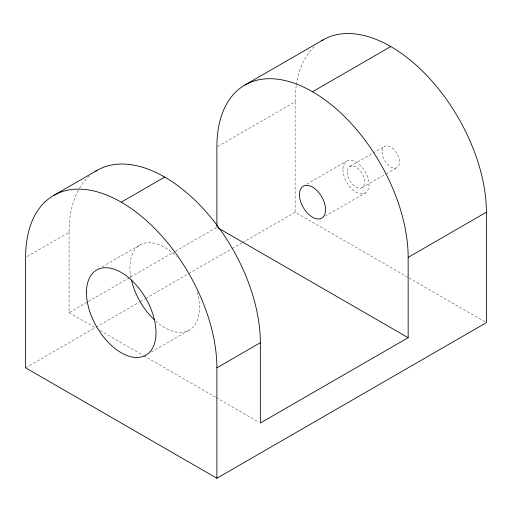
<?xml version="1.0" encoding="UTF-8"?>
<svg xmlns="http://www.w3.org/2000/svg" width="512" height="512" viewBox="0 0 512 512"><rect width="100%" height="100%" fill="white"/><g stroke="black" fill="none" stroke-linecap="round" stroke-linejoin="round"><path stroke-width="0.38" stroke-dasharray="2.56 1.92" d="M26.982 256.589L69.069 232.288A135.251 78.086 60 0 1 79.04 188.947M217.568 146.554L295.123 101.779A135.251 78.086 60 0 1 296.256 85.478M102.17 266.822L140.115 244.909M69.069 232.288L69.069 312.602L87.718 301.837M88.41 301.44L129.85 277.51M130.541 277.114L174.746 251.597M175.437 251.194L216.877 227.27M306.739 184.205L346.765 161.101M349.837 166.426L372.339 153.434M373.024 153.037L384.614 146.349M25.6 367.821L95.398 327.52M96.09 327.123L139.629 301.984M140.32 301.587L145.158 298.797M145.85 298.394L188.006 274.054M188.698 273.658L231.546 248.922M232.237 248.518L241.914 242.931M242.605 242.534L295.123 212.211L408.371 277.594M362.131 187.718L385.318 174.336M385.997 173.939L396.909 167.642M325.184 216.154L365.21 193.043M151.347 352.006L189.299 330.099M409.062 277.99L486.4 322.643M69.069 312.602L96 328.154M100.147 330.547L142.957 355.264M143.648 355.661L215.462 397.12M216.154 397.523L258.963 422.24M295.123 101.779L295.123 212.211M79.43 188.282A135.251 78.086 60 0 1 89.427 175.93M197.261 292.16A49.184 28.397 60 0 1 190.477 329.35A49.184 28.397 60 0 1 155.706 321.094M130.957 277.69A49.184 28.397 60 0 1 141.382 244.256A49.184 28.397 60 0 1 176.416 256.448M296.378 84.704A135.251 78.086 60 0 1 314.886 45.958M347.29 172.051A12.294 7.098 60 0 0 360.333 188.275A12.294 7.098 60 0 0 360.333 170.886A12.294 7.098 60 0 0 347.29 172.051M382.067 151.974A12.294 7.098 60 0 0 395.11 168.198A12.294 7.098 60 0 0 395.11 150.81A12.294 7.098 60 0 0 382.067 151.974M342.944 169.542A18.445 10.65 60 0 0 362.509 193.882A18.445 10.65 60 0 0 362.509 167.795A18.445 10.65 60 0 0 342.944 169.542"/><path stroke-width="0.77" d="M53.613 195.469L97.082 170.374M244.89 85.037L323.136 39.859M321.798 40.666A135.251 78.086 60 0 1 426.477 75.168A135.251 78.086 60 0 1 486.4 212.211L486.4 322.643L216.877 478.253L25.6 367.821L25.6 257.389A135.251 78.086 60 0 1 121.235 202.17L164.71 177.069M216.877 226.477L216.877 146.957A135.251 78.086 60 0 1 312.512 91.738L390.765 46.56M216.877 478.253L216.877 367.821L260.346 342.72A135.251 78.086 60 0 0 199.981 205.216A135.251 78.086 60 0 0 95.085 171.597M260.346 342.72L260.346 423.034L408.154 337.702L408.154 257.389L486.4 212.211M217.568 227.667L408.154 337.702M121.235 202.17A135.251 78.086 60 0 1 216.877 367.821M154.08 319.603A49.184 28.397 60 0 1 131.424 279.936M312.512 91.738A135.251 78.086 60 0 1 408.154 257.389M86.458 292.525A49.184 28.397 60 0 0 138.624 357.421A49.184 28.397 60 0 0 138.624 287.866A49.184 28.397 60 0 0 86.458 292.525M299.469 194.643A18.445 10.65 60 0 0 319.034 218.976A18.445 10.65 60 0 0 319.034 192.896A18.445 10.65 60 0 0 299.469 194.643"/></g></svg>
